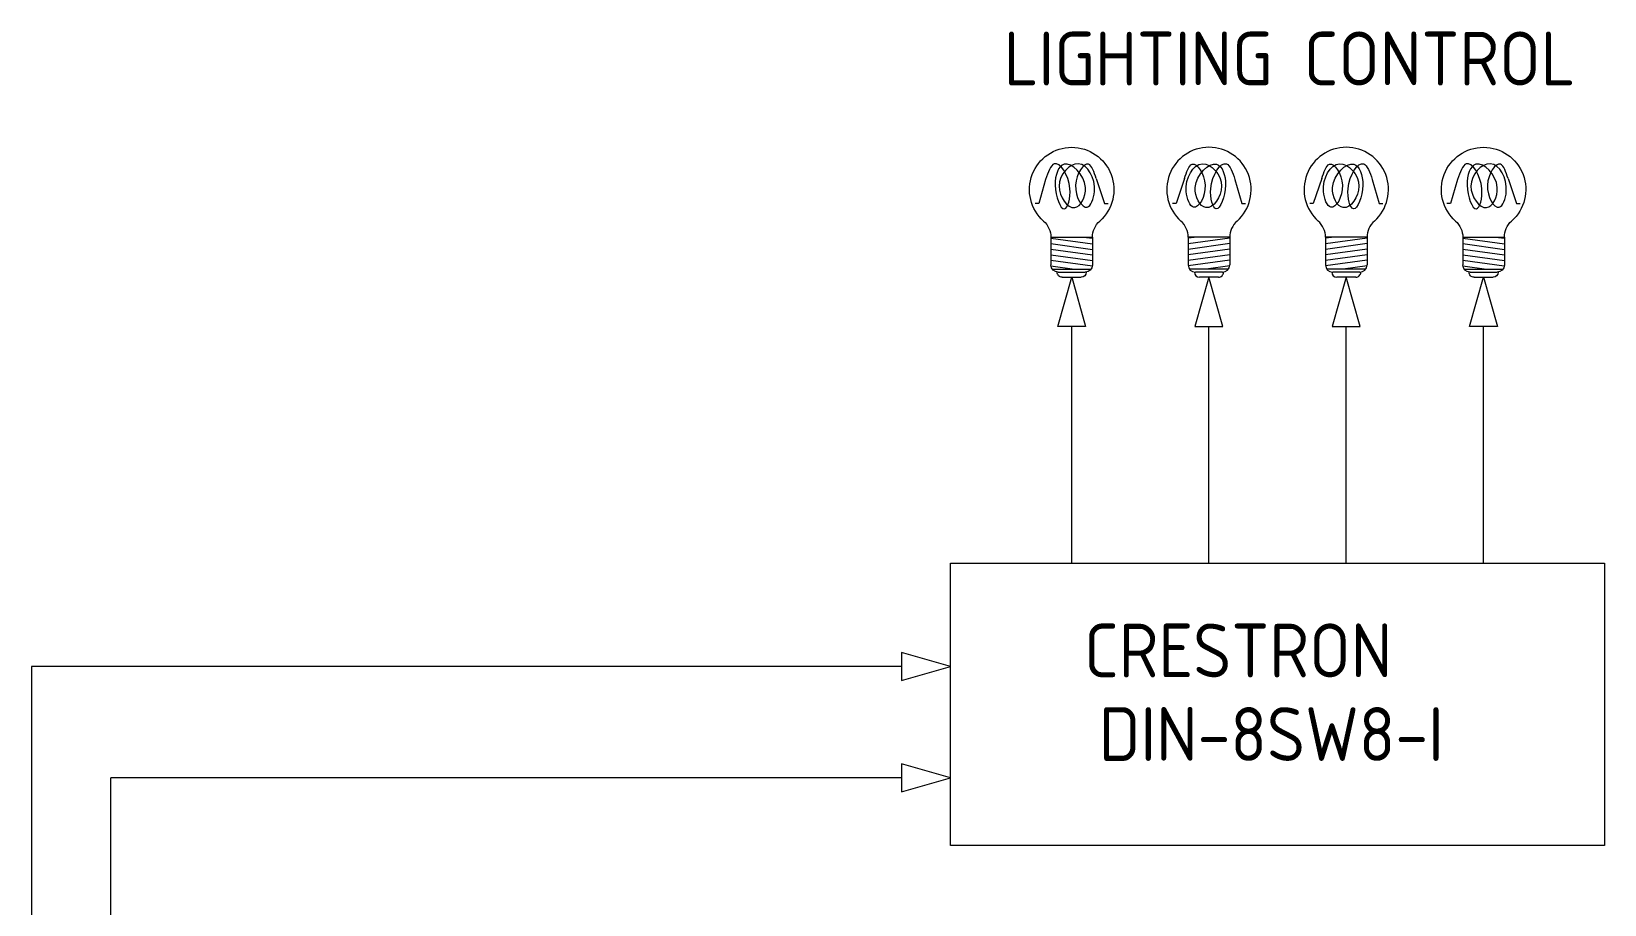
# Model space of a CAD drawing. Header units: millimetres. Extents: x 52029 to 181395, y -167683 to -9934.
# Drawn here: x 71218 to 78537, y -25830 to -21769 of the extents above; entities that cross this region are included whole.
import ezdxf
from ezdxf.enums import TextEntityAlignment as Align

# ---------------------------------------------------------------- set-up
doc = ezdxf.new("R2010")
doc.units = ezdxf.units.MM
doc.header["$LTSCALE"] = 3
doc.layers.add('FUR', color=8, linetype='Continuous', lineweight=5)
doc.styles.add('style1', font='isocp.shx', dxfattribs={"height": 1})

msp = doc.modelspace()

# ---------------------------------------------------------------- linework, layer by layer
at = {"layer": 'FUR', "color": 40}
for p, q in [((75936.3, -22457.7), (75904, -22568.9)), ((76171.6, -22453.5), (76210.7, -22568.9)), ((76581.9, -22453.5), (76542.8, -22568.9)), ((76817.2, -22457.7), (76849.5, -22568.9)), ((77220.7, -22453.5), (77181.7, -22568.9)), ((77456, -22457.7), (77488.3, -22568.9)), ((77852.7, -22457.7), (77820.5, -22568.9)), ((78088.1, -22453.5), (78127.1, -22568.9)), ((75904, -22568.9), (75887.2, -22568.9)), ((76210.7, -22568.9), (76227.5, -22568.9)), ((76542.8, -22568.9), (76526, -22568.9)), ((76849.5, -22568.9), (76866.3, -22568.9)), ((77181.7, -22568.9), (77164.8, -22568.9)), ((77488.3, -22568.9), (77505.1, -22568.9)), ((77820.5, -22568.9), (77803.6, -22568.9)), ((78127.1, -22568.9), (78143.9, -22568.9))]:
    msp.add_line(p, q, dxfattribs=at)
at = {"layer": 'FUR', "color": 8}
for p, q in [((75960.7, -22725.5), (76154, -22725.5)), ((75960.7, -22730.2), (76154, -22756.9)), ((75960.7, -22755.9), (76154, -22782.6)), ((76112.6, -22725.5), (76154, -22731.2)), ((76641, -22725.5), (76599.6, -22731.2)), ((76792.8, -22725.5), (76599.6, -22725.5)), ((76792.8, -22730.2), (76599.6, -22756.9)), ((76792.8, -22755.9), (76599.6, -22782.6)), ((77279.8, -22725.5), (77238.4, -22731.2)), ((77431.6, -22725.5), (77238.4, -22725.5)), ((77431.6, -22730.2), (77238.4, -22756.9)), ((77431.6, -22755.9), (77238.4, -22782.6)), ((77877.2, -22725.5), (78070.4, -22725.5)), ((77877.2, -22730.2), (78070.4, -22756.9)), ((77877.2, -22755.9), (78070.4, -22782.6)), ((78029, -22725.5), (78070.4, -22731.2)), ((75960.7, -22781.7), (76154, -22808.3)), ((75960.7, -22807.4), (76154, -22834.1)), ((75960.7, -22833.1), (76153.6, -22859.7)), ((76792.8, -22781.7), (76599.6, -22808.3)), ((76792.8, -22807.4), (76599.6, -22834.1)), ((76792.8, -22833.1), (76599.9, -22859.7)), ((77431.6, -22781.7), (77238.4, -22808.3)), ((77431.6, -22807.4), (77238.4, -22834.1)), ((77431.6, -22833.1), (77238.7, -22859.7)), ((77877.2, -22781.7), (78070.4, -22808.3)), ((77877.2, -22807.4), (78070.4, -22834.1)), ((77877.2, -22833.1), (78070.1, -22859.7)), ((75960.7, -22858.8), (76071.2, -22874.1)), ((75966.7, -22874.1), (76148, -22874.1)), ((76786.9, -22874.1), (76605.5, -22874.1)), ((76792.8, -22858.8), (76682.4, -22874.1)), ((77425.7, -22874.1), (77244.3, -22874.1)), ((77431.6, -22858.8), (77321.2, -22874.1)), ((77877.2, -22858.8), (77987.6, -22874.1)), ((77883.1, -22874.1), (78064.5, -22874.1))]:
    msp.add_line(p, q, dxfattribs=at)
at = {"layer": 'FUR'}
for p, q in [((75960.7, -22726.4), (75960.7, -22855)), ((76154, -22726.4), (76154, -22855)), ((76599.6, -22726.4), (76599.6, -22855)), ((76792.8, -22726.4), (76792.8, -22855)), ((77238.4, -22726.4), (77238.4, -22855)), ((77431.6, -22726.4), (77431.6, -22855)), ((77877.2, -22726.4), (77877.2, -22855)), ((78070.4, -22726.4), (78070.4, -22855)), ((75994.5, -22888.7), (76120.2, -22888.7)), ((76759, -22888.7), (76633.3, -22888.7)), ((77397.8, -22888.7), (77272.1, -22888.7)), ((77910.9, -22888.7), (78036.6, -22888.7)), ((76013.4, -22912), (76101.4, -22912)), ((76740.2, -22912), (76652.2, -22912)), ((77379, -22912), (77291, -22912)), ((77929.8, -22912), (78017.8, -22912))]:
    msp.add_line(p, q, dxfattribs=at)
at = {"layer": 'FUR', "color": 7}
for p, q in [((76057.4, -24242.7), (76057.4, -23140.6)), ((76696.2, -24242.7), (76696.2, -23140.6)), ((77335, -24242.7), (77335, -23140.6)), ((77973.8, -24242.7), (77973.8, -23140.6)), ((71587.4, -27531.7), (71587.4, -25239.9)), ((75265, -25239.9), (71587.4, -25239.9))]:
    msp.add_line(p, q, dxfattribs=at)
at = {"layer": 'FUR', "color": 3}
for p, q in [((71217.6, -24723.2), (71217.6, -26815.6)), ((75265, -24723.2), (71217.6, -24723.2))]:
    msp.add_line(p, q, dxfattribs=at)
at = {"layer": 'FUR', "color": 7}
for points in [[(75992.3, -23140.6), (76057.4, -22912), (76122.4, -23140.6)], [(76761.3, -23140.6), (76696.2, -22912), (76631.1, -23140.6)], [(77400.1, -23140.6), (77335, -22912), (77269.9, -23140.6)], [(77908.7, -23140.6), (77973.8, -22912), (78038.9, -23140.6)], [(75493.6, -24242.7), (78536.6, -24242.7), (78536.6, -25555.6), (75493.6, -25555.6)], [(75265, -24788.2), (75493.6, -24723.2), (75265, -24658.1)], [(75265, -25305), (75493.6, -25239.9), (75265, -25174.8)]]:
    msp.add_lwpolyline(points, close=True, dxfattribs=at)
at = {"layer": 'FUR', "color": 1, "extrusion": (0, 0, -1)}
for centre, major_axis, start_param, end_param in [((76057.4, -22504.2), (0, 196.3), 3.869219, 8.697151), ((77973.8, -22504.2), (0, 196.3), 3.869219, 8.697151), ((75859.4, -22726.4), (71.6, 71.6), -0.057772, 0.785398), ((76255.3, -22726.4), (-71.6, 71.6), 5.497787, 6.340957), ((77775.9, -22726.4), (71.6, 71.6), -0.057772, 0.785398), ((78171.7, -22726.4), (-71.6, 71.6), 5.497787, 6.340957)]:
    msp.add_ellipse(centre, major_axis=major_axis, ratio=1, start_param=start_param, end_param=end_param, dxfattribs=at)
at = {"layer": 'FUR', "color": 1}
for centre, major_axis, start_param, end_param in [((76696.2, -22504.2), (0, 196.3), 3.869219, 8.697151), ((77335, -22504.2), (0, 196.3), 3.869219, 8.697151), ((76498.3, -22726.4), (71.6, 71.6), 5.497787, 6.340957), ((76894.1, -22726.4), (-71.6, 71.6), -0.057772, 0.785398), ((77137.1, -22726.4), (71.6, 71.6), 5.497787, 6.340957), ((77532.9, -22726.4), (-71.6, 71.6), -0.057772, 0.785398)]:
    msp.add_ellipse(centre, major_axis=major_axis, ratio=1, start_param=start_param, end_param=end_param, dxfattribs=at)
at = {"layer": 'FUR', "extrusion": (0, 0, -1)}
for centre, major_axis, start_param, end_param in [((75994.5, -22855), (-23.9, 23.9), 3.926991, 5.497787), ((76013.4, -22888.4), (16.7, 16.7), 2.356194, 3.926991), ((76101.4, -22888.4), (16.7, 16.7), 0.785398, 2.356194), ((76120.2, -22855), (23.9, 23.9), 0.785398, 2.356194), ((77910.9, -22855), (-23.9, 23.9), 3.926991, 5.497787), ((77929.8, -22888.4), (16.7, 16.7), 2.356194, 3.926991), ((78017.8, -22888.4), (16.7, 16.7), 0.785398, 2.356194), ((78036.6, -22855), (23.9, 23.9), 0.785398, 2.356194)]:
    msp.add_ellipse(centre, major_axis=major_axis, ratio=1, start_param=start_param, end_param=end_param, dxfattribs=at)
at = {"layer": 'FUR'}
for centre, major_axis, start_param, end_param in [((76633.3, -22855), (-23.9, 23.9), 0.785398, 2.356194), ((76652.2, -22888.4), (-16.7, 16.7), 0.785398, 2.356194), ((76740.2, -22888.4), (-16.7, 16.7), 2.356194, 3.926991), ((76759, -22855), (23.9, 23.9), 3.926991, 5.497787), ((77272.1, -22855), (-23.9, 23.9), 0.785398, 2.356194), ((77291, -22888.4), (-16.7, 16.7), 0.785398, 2.356194), ((77379, -22888.4), (-16.7, 16.7), 2.356194, 3.926991), ((77397.8, -22855), (23.9, 23.9), 3.926991, 5.497787)]:
    msp.add_ellipse(centre, major_axis=major_axis, ratio=1, start_param=start_param, end_param=end_param, dxfattribs=at)
at = {"layer": 'FUR', "color": 40}
for points in [[(76171.6, -22453.5), (76161.4, -22422.8), (76135.6, -22345.5), (76042.5, -22483.3), (76126.3, -22631.2), (76186.8, -22484.4), (76100.4, -22328.7), (75954.7, -22478.4), (76071.7, -22639.1), (76158, -22475.1), (76017.2, -22335.8), (75961.7, -22483.8), (76023.6, -22647), (76072.3, -22480.6), (75978.9, -22337.1), (75948.1, -22424.5), (75936.3, -22457.7)], [(76581.9, -22453.5), (76592.2, -22422.8), (76618, -22345.5), (76711, -22483.3), (76627.2, -22631.2), (76566.8, -22484.4), (76653.2, -22328.7), (76798.8, -22478.4), (76681.8, -22639.1), (76595.6, -22475.1), (76736.4, -22335.8), (76791.8, -22483.8), (76730, -22647), (76681.3, -22480.6), (76774.6, -22337.1), (76805.5, -22424.5), (76817.2, -22457.7)], [(77220.7, -22453.5), (77231, -22422.8), (77256.8, -22345.5), (77349.8, -22483.3), (77266, -22631.2), (77205.6, -22484.4), (77292, -22328.7), (77437.6, -22478.4), (77320.6, -22639.1), (77234.4, -22475.1), (77375.2, -22335.8), (77430.6, -22483.8), (77368.8, -22647), (77320.1, -22480.6), (77413.4, -22337.1), (77444.3, -22424.5), (77456, -22457.7)], [(78088.1, -22453.5), (78077.8, -22422.8), (78052, -22345.5), (77959, -22483.3), (78042.8, -22631.2), (78103.2, -22484.4), (78016.8, -22328.7), (77871.2, -22478.4), (77988.1, -22639.1), (78074.4, -22475.1), (77933.6, -22335.8), (77878.1, -22483.8), (77940, -22647), (77988.7, -22480.6), (77895.3, -22337.1), (77864.5, -22424.5), (77852.7, -22457.7)]]:
    msp.add_open_spline(points, degree=3, knots=[0, 0, 0, 0, 15.100827, 37.929878, 61.04655, 77.090285, 106.865366, 134.229578, 158.996551, 180.226968, 209.485756, 230.563679, 254.144379, 273.792162, 300.825924, 317.441855, 317.441855, 317.441855, 317.441855], dxfattribs=at)

# ---------------------------------------------------------------- texts
at = {"layer": 'FUR', "color": 7, "style": 'style1'}
msp.add_text('LIGHTING CONTROL', height=250, dxfattribs=at).set_placement((77071.5, -22020), align=Align.CENTER)
for s, p in [('CRESTRON', (76114.8, -24773)), ('DIN-8SW8-I', (76184, -25161.8))]:
    msp.add_text(s, height=250, dxfattribs=at).set_placement(p)

doc.saveas('drawing.dxf')
